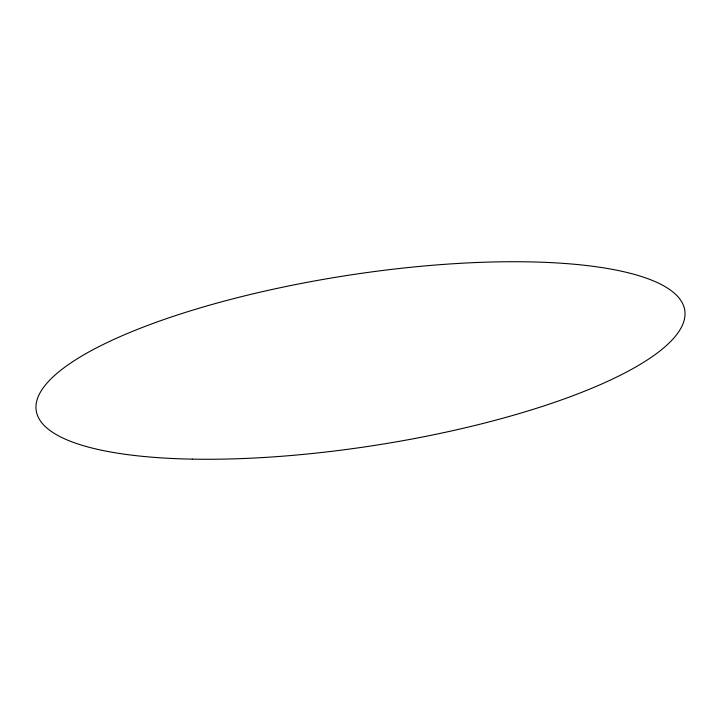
<?xml version="1.0" encoding="UTF-8"?>
<svg xmlns="http://www.w3.org/2000/svg" width="721" height="721" viewBox="0 0 721 721"><rect width="100%" height="100%" fill="white"/><g stroke="black" fill="none" stroke-linecap="round" stroke-linejoin="round"><path stroke-width="1.08" d="M192.264 459.133A328.118 86.078 -8.8 0 0 684.95 315.672A328.118 86.078 -8.8 0 0 204.304 306.686A328.118 86.078 -8.8 0 0 192.264 459.133"/></g></svg>
